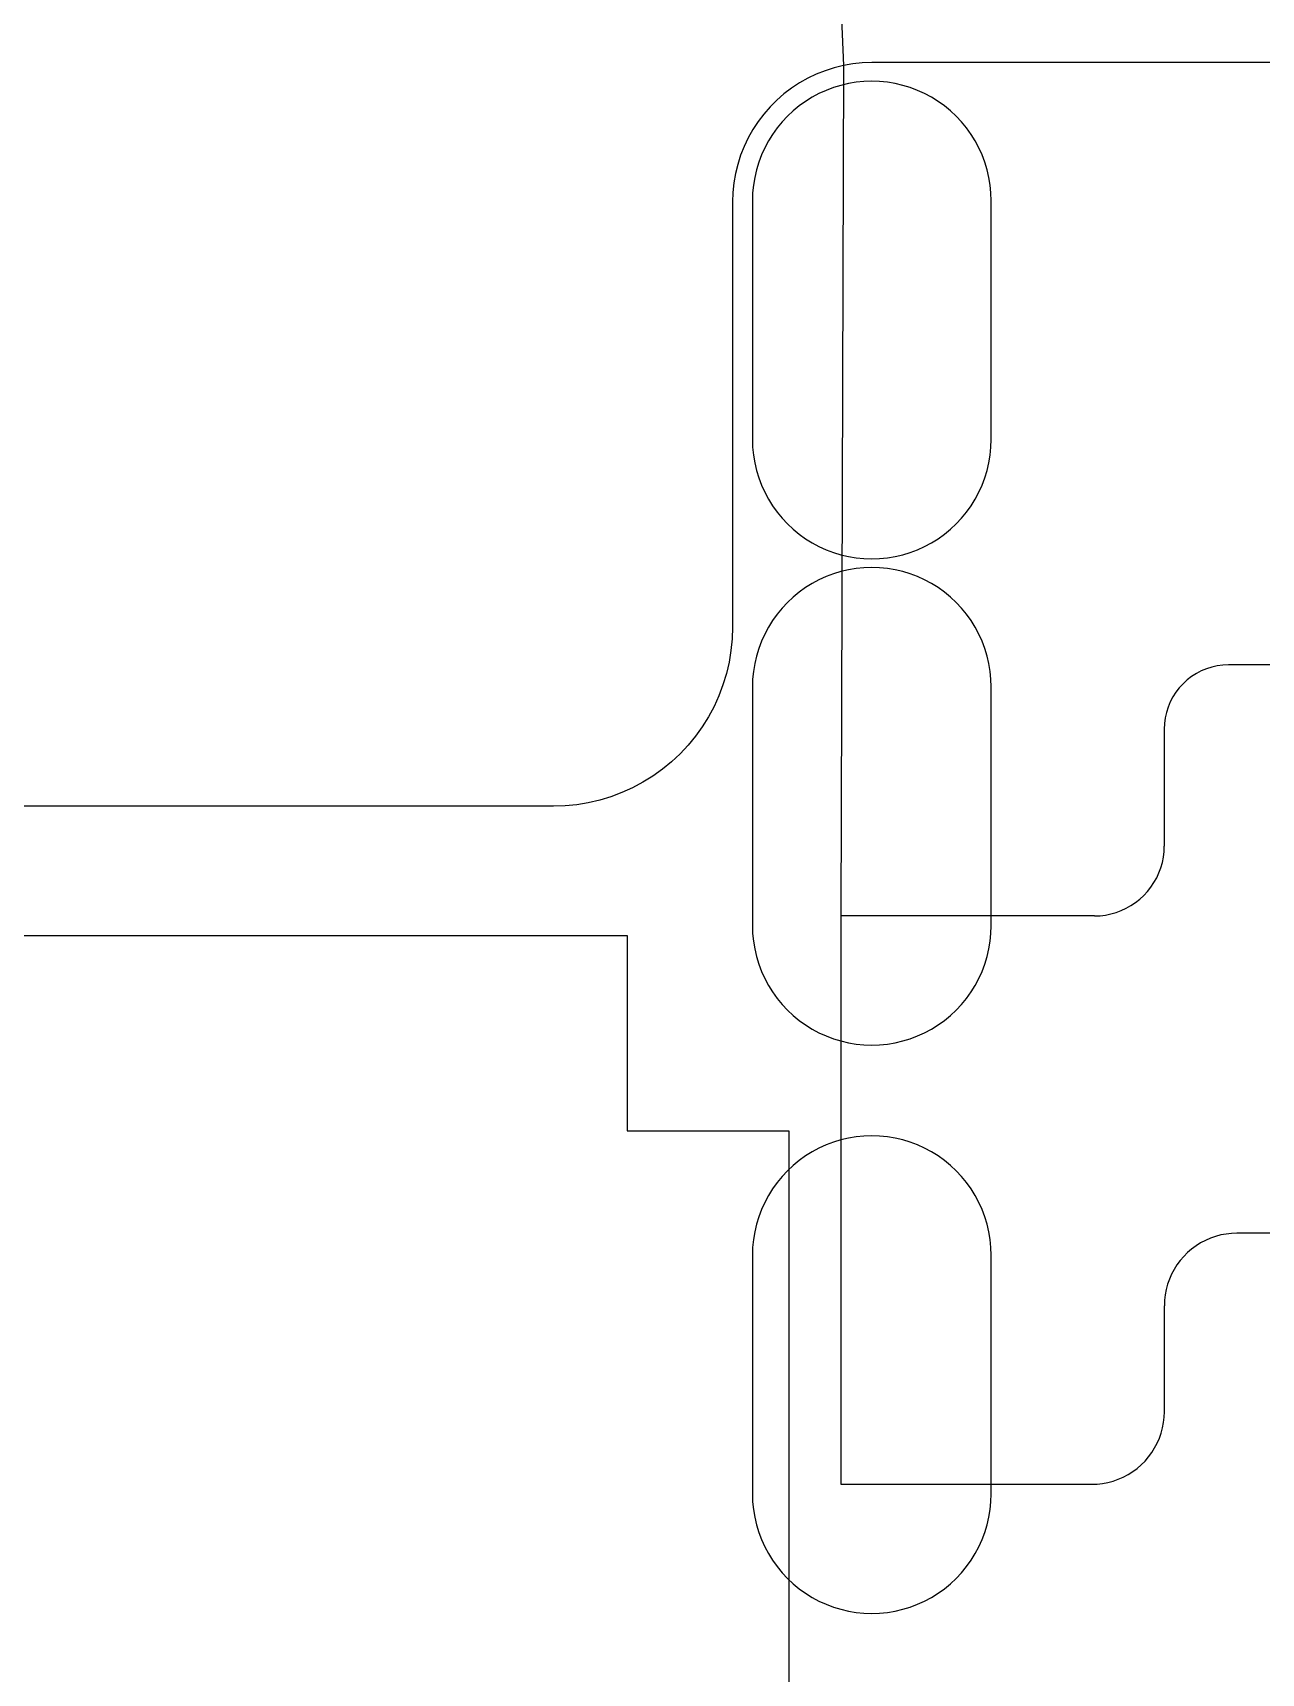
# Model space of a CAD drawing. Extents: x -174 to 183, y -92 to 46.
# Drawn here: x 110.73 to 116.9, y 28.57 to 36.82 of the extents above; entities that cross this region are included whole.
import ezdxf

# ---------------------------------------------------------------- set-up
doc = ezdxf.new("R2010")
doc.units = 0
doc.layers.get('0').update_dxf_attribs({"linetype": 'CONTINUOUS'})

msp = doc.modelspace()

# ---------------------------------------------------------------- linework, layer by layer
for p, q in [((114.7869, 36.9686), (114.8007, 36.654)), ((114.6643, 36.6107), (114.6211, 36.5901)), ((114.7087, 36.6282), (114.6643, 36.6107)), ((114.7543, 36.6427), (114.7087, 36.6282)), ((114.8007, 36.654), (114.7543, 36.6427)), ((114.8007, 36.654), (114.7868, 32.3801)), ((114.8478, 36.6621), (114.8007, 36.654)), ((114.8954, 36.667), (114.8478, 36.6621)), ((114.9432, 36.6686), (114.8954, 36.667)), ((122.2432, 36.6686), (114.9432, 36.6686)), ((114.5395, 36.5405), (114.5014, 36.5116)), ((114.5795, 36.5667), (114.5395, 36.5405)), ((114.6211, 36.5901), (114.5795, 36.5667)), ((114.7136, 36.5292), (114.6778, 36.513)), ((114.7136, 36.5292), (114.6778, 36.513)), ((114.7503, 36.5431), (114.7136, 36.5292)), ((114.7503, 36.5431), (114.7136, 36.5292)), ((114.7879, 36.5545), (114.7503, 36.5431)), ((114.7879, 36.5545), (114.7503, 36.5431)), ((114.8261, 36.5634), (114.7879, 36.5545)), ((114.8261, 36.5634), (114.7879, 36.5545)), ((114.8648, 36.5698), (114.8261, 36.5634)), ((114.8648, 36.5698), (114.8261, 36.5634)), ((114.9039, 36.5736), (114.8648, 36.5698)), ((114.9039, 36.5736), (114.8648, 36.5698)), ((114.9432, 36.5749), (114.9039, 36.5736)), ((114.9432, 36.5749), (114.9039, 36.5736)), ((114.9824, 36.5736), (114.9432, 36.5749)), ((114.9824, 36.5736), (114.9432, 36.5749)), ((115.0215, 36.5698), (114.9824, 36.5736)), ((115.0215, 36.5698), (114.9824, 36.5736)), ((115.0602, 36.5634), (115.0215, 36.5698)), ((115.0602, 36.5634), (115.0215, 36.5698)), ((115.0985, 36.5545), (115.0602, 36.5634)), ((115.0985, 36.5545), (115.0602, 36.5634)), ((115.136, 36.5431), (115.0985, 36.5545)), ((115.136, 36.5431), (115.0985, 36.5545)), ((115.1728, 36.5292), (115.136, 36.5431)), ((115.1728, 36.5292), (115.136, 36.5431)), ((115.2085, 36.513), (115.1728, 36.5292)), ((115.2085, 36.513), (115.1728, 36.5292)), ((114.4316, 36.4464), (114.4002, 36.4104)), ((114.4654, 36.4802), (114.4316, 36.4464)), ((114.5014, 36.5116), (114.4654, 36.4802)), ((114.5779, 36.4509), (114.5476, 36.426)), ((114.5779, 36.4509), (114.5476, 36.426)), ((114.6098, 36.4738), (114.5779, 36.4509)), ((114.6098, 36.4738), (114.5779, 36.4509)), ((114.6432, 36.4945), (114.6098, 36.4738)), ((114.6432, 36.4945), (114.6098, 36.4738)), ((114.6778, 36.513), (114.6432, 36.4945)), ((114.6778, 36.513), (114.6432, 36.4945)), ((115.2432, 36.4945), (115.2085, 36.513)), ((115.2432, 36.4945), (115.2085, 36.513)), ((115.2765, 36.4738), (115.2432, 36.4945)), ((115.2765, 36.4738), (115.2432, 36.4945)), ((115.3084, 36.4509), (115.2765, 36.4738)), ((115.3084, 36.4509), (115.2765, 36.4738)), ((115.3388, 36.426), (115.3084, 36.4509)), ((115.3388, 36.426), (115.3084, 36.4509)), ((114.3713, 36.3723), (114.3451, 36.3323)), ((114.4002, 36.4104), (114.3713, 36.3723)), ((114.4921, 36.3705), (114.4672, 36.3402)), ((114.4921, 36.3705), (114.4672, 36.3402)), ((114.5189, 36.3992), (114.4921, 36.3705)), ((114.5189, 36.3992), (114.4921, 36.3705)), ((114.5476, 36.426), (114.5189, 36.3992)), ((114.5476, 36.426), (114.5189, 36.3992)), ((115.3674, 36.3992), (115.3388, 36.426)), ((115.3674, 36.3992), (115.3388, 36.426)), ((115.3943, 36.3705), (115.3674, 36.3992)), ((115.3943, 36.3705), (115.3674, 36.3992)), ((115.4192, 36.3402), (115.3943, 36.3705)), ((115.4192, 36.3402), (115.3943, 36.3705)), ((114.3216, 36.2907), (114.3011, 36.2475)), ((114.3451, 36.3323), (114.3216, 36.2907)), ((114.4443, 36.3083), (114.4235, 36.2749)), ((114.4443, 36.3083), (114.4235, 36.2749)), ((114.4672, 36.3402), (114.4443, 36.3083)), ((114.4672, 36.3402), (114.4443, 36.3083)), ((115.442, 36.3083), (115.4192, 36.3402)), ((115.442, 36.3083), (115.4192, 36.3402)), ((115.4628, 36.2749), (115.442, 36.3083)), ((115.4628, 36.2749), (115.442, 36.3083)), ((114.2836, 36.203), (114.2691, 36.1575)), ((114.3011, 36.2475), (114.2836, 36.203)), ((114.3888, 36.2045), (114.375, 36.1678)), ((114.3888, 36.2045), (114.375, 36.1678)), ((114.405, 36.2403), (114.3888, 36.2045)), ((114.405, 36.2403), (114.3888, 36.2045)), ((114.4235, 36.2749), (114.405, 36.2403)), ((114.4235, 36.2749), (114.405, 36.2403)), ((115.4813, 36.2403), (115.4628, 36.2749)), ((115.4813, 36.2403), (115.4628, 36.2749)), ((115.4975, 36.2045), (115.4813, 36.2403)), ((115.4975, 36.2045), (115.4813, 36.2403)), ((115.5113, 36.1678), (115.4975, 36.2045)), ((115.5113, 36.1678), (115.4975, 36.2045)), ((114.2578, 36.111), (114.2497, 36.0639)), ((114.2691, 36.1575), (114.2578, 36.111)), ((114.3636, 36.1302), (114.3547, 36.092)), ((114.3636, 36.1302), (114.3547, 36.092)), ((114.375, 36.1678), (114.3636, 36.1302)), ((114.375, 36.1678), (114.3636, 36.1302)), ((115.5227, 36.1302), (115.5113, 36.1678)), ((115.5227, 36.1302), (115.5113, 36.1678)), ((115.5316, 36.092), (115.5227, 36.1302)), ((115.5316, 36.092), (115.5227, 36.1302)), ((114.2497, 36.0639), (114.2448, 36.0164)), ((114.3483, 36.0532), (114.3444, 36.0142)), ((114.3483, 36.0532), (114.3444, 36.0142)), ((114.3547, 36.092), (114.3483, 36.0532)), ((114.3547, 36.092), (114.3483, 36.0532)), ((115.538, 36.0532), (115.5316, 36.092)), ((115.538, 36.0532), (115.5316, 36.092)), ((115.5419, 36.0142), (115.538, 36.0532)), ((115.5419, 36.0142), (115.538, 36.0532)), ((114.2432, 35.9686), (114.2431, 33.8311)), ((114.2448, 36.0164), (114.2432, 35.9686)), ((114.3444, 36.0142), (114.3432, 35.9749)), ((114.3444, 36.0142), (114.3432, 35.9749)), ((114.3432, 35.9749), (114.3432, 34.7749)), ((114.3432, 35.9749), (114.3432, 34.7749)), ((115.5432, 35.9749), (115.5419, 36.0142)), ((115.5432, 35.9749), (115.5419, 36.0142)), ((115.5432, 34.7749), (115.5432, 35.9749)), ((115.5432, 34.7749), (115.5432, 35.9749)), ((114.3432, 34.7749), (114.3444, 34.7357)), ((114.3432, 34.7749), (114.3444, 34.7357)), ((114.3444, 34.7357), (114.3483, 34.6966)), ((114.3444, 34.7357), (114.3483, 34.6966)), ((115.538, 34.6966), (115.5419, 34.7357)), ((115.538, 34.6966), (115.5419, 34.7357)), ((115.5419, 34.7357), (115.5432, 34.7749)), ((115.5419, 34.7357), (115.5432, 34.7749)), ((114.3483, 34.6966), (114.3547, 34.6579)), ((114.3483, 34.6966), (114.3547, 34.6579)), ((114.3547, 34.6579), (114.3636, 34.6196)), ((114.3547, 34.6579), (114.3636, 34.6196)), ((115.5227, 34.6196), (115.5316, 34.6579)), ((115.5227, 34.6196), (115.5316, 34.6579)), ((115.5316, 34.6579), (115.538, 34.6966)), ((115.5316, 34.6579), (115.538, 34.6966)), ((114.3636, 34.6196), (114.375, 34.582)), ((114.3636, 34.6196), (114.375, 34.582)), ((114.375, 34.582), (114.3888, 34.5453)), ((114.375, 34.582), (114.3888, 34.5453)), ((114.3888, 34.5453), (114.405, 34.5095)), ((114.3888, 34.5453), (114.405, 34.5095)), ((115.4813, 34.5095), (115.4975, 34.5453)), ((115.4813, 34.5095), (115.4975, 34.5453)), ((115.4975, 34.5453), (115.5113, 34.582)), ((115.4975, 34.5453), (115.5113, 34.582)), ((115.5113, 34.582), (115.5227, 34.6196)), ((115.5113, 34.582), (115.5227, 34.6196)), ((114.405, 34.5095), (114.4235, 34.4749)), ((114.405, 34.5095), (114.4235, 34.4749)), ((114.4235, 34.4749), (114.4443, 34.4416)), ((114.4235, 34.4749), (114.4443, 34.4416)), ((115.442, 34.4416), (115.4628, 34.4749)), ((115.442, 34.4416), (115.4628, 34.4749)), ((115.4628, 34.4749), (115.4813, 34.5095)), ((115.4628, 34.4749), (115.4813, 34.5095)), ((114.4443, 34.4416), (114.4672, 34.4097)), ((114.4443, 34.4416), (114.4672, 34.4097)), ((114.4672, 34.4097), (114.4921, 34.3793)), ((114.4672, 34.4097), (114.4921, 34.3793)), ((114.4921, 34.3793), (114.5189, 34.3506)), ((114.4921, 34.3793), (114.5189, 34.3506)), ((115.3674, 34.3506), (115.3943, 34.3793)), ((115.3674, 34.3506), (115.3943, 34.3793)), ((115.3943, 34.3793), (115.4192, 34.4097)), ((115.3943, 34.3793), (115.4192, 34.4097)), ((115.4192, 34.4097), (115.442, 34.4416)), ((115.4192, 34.4097), (115.442, 34.4416)), ((114.5189, 34.3506), (114.5476, 34.3238)), ((114.5189, 34.3506), (114.5476, 34.3238)), ((114.5476, 34.3238), (114.5779, 34.2989)), ((114.5476, 34.3238), (114.5779, 34.2989)), ((114.5779, 34.2989), (114.6098, 34.276)), ((114.5779, 34.2989), (114.6098, 34.276)), ((115.2765, 34.276), (115.3084, 34.2989)), ((115.2765, 34.276), (115.3084, 34.2989)), ((115.3084, 34.2989), (115.3388, 34.3238)), ((115.3084, 34.2989), (115.3388, 34.3238)), ((115.3388, 34.3238), (115.3674, 34.3506)), ((115.3388, 34.3238), (115.3674, 34.3506)), ((114.6098, 34.276), (114.6432, 34.2553)), ((114.6098, 34.276), (114.6432, 34.2553)), ((114.6432, 34.2553), (114.6778, 34.2368)), ((114.6432, 34.2553), (114.6778, 34.2368)), ((114.6778, 34.2368), (114.7136, 34.2206)), ((114.6778, 34.2368), (114.7136, 34.2206)), ((114.7136, 34.2206), (114.7503, 34.2068)), ((114.7136, 34.2206), (114.7503, 34.2068)), ((115.136, 34.2068), (115.1728, 34.2206)), ((115.136, 34.2068), (115.1728, 34.2206)), ((115.1728, 34.2206), (115.2085, 34.2368)), ((115.1728, 34.2206), (115.2085, 34.2368)), ((115.2085, 34.2368), (115.2432, 34.2553)), ((115.2085, 34.2368), (115.2432, 34.2553)), ((115.2432, 34.2553), (115.2765, 34.276)), ((115.2432, 34.2553), (115.2765, 34.276)), ((114.7503, 34.2068), (114.7879, 34.1954)), ((114.7503, 34.2068), (114.7879, 34.1954)), ((114.7879, 34.1954), (114.8261, 34.1864)), ((114.7879, 34.1954), (114.8261, 34.1864)), ((114.8261, 34.1864), (114.8648, 34.18)), ((114.8261, 34.1864), (114.8648, 34.18)), ((114.8648, 34.18), (114.9039, 34.1762)), ((114.8648, 34.18), (114.9039, 34.1762)), ((114.9039, 34.1762), (114.9432, 34.1749)), ((114.9039, 34.1762), (114.9432, 34.1749)), ((114.9432, 34.1749), (114.9824, 34.1762)), ((114.9432, 34.1749), (114.9824, 34.1762)), ((114.9824, 34.1762), (115.0215, 34.18)), ((114.9824, 34.1762), (115.0215, 34.18)), ((115.0215, 34.18), (115.0602, 34.1864)), ((115.0215, 34.18), (115.0602, 34.1864)), ((115.0602, 34.1864), (115.0985, 34.1954)), ((115.0602, 34.1864), (115.0985, 34.1954)), ((115.0985, 34.1954), (115.136, 34.2068)), ((115.0985, 34.1954), (115.136, 34.2068)), ((114.6432, 34.0507), (114.6098, 34.03)), ((114.6432, 34.0507), (114.6098, 34.03)), ((114.6778, 34.0692), (114.6432, 34.0507)), ((114.6778, 34.0692), (114.6432, 34.0507)), ((114.7136, 34.0854), (114.6778, 34.0692)), ((114.7136, 34.0854), (114.6778, 34.0692)), ((114.7503, 34.0993), (114.7136, 34.0854)), ((114.7503, 34.0993), (114.7136, 34.0854)), ((114.7879, 34.1107), (114.7503, 34.0993)), ((114.7879, 34.1107), (114.7503, 34.0993)), ((114.8261, 34.1196), (114.7879, 34.1107)), ((114.8261, 34.1196), (114.7879, 34.1107)), ((114.8648, 34.126), (114.8261, 34.1196)), ((114.8648, 34.126), (114.8261, 34.1196)), ((114.9039, 34.1298), (114.8648, 34.126)), ((114.9039, 34.1298), (114.8648, 34.126)), ((114.9432, 34.1311), (114.9039, 34.1298)), ((114.9432, 34.1311), (114.9039, 34.1298)), ((114.9824, 34.1298), (114.9432, 34.1311)), ((114.9824, 34.1298), (114.9432, 34.1311)), ((115.0215, 34.126), (114.9824, 34.1298)), ((115.0215, 34.126), (114.9824, 34.1298)), ((115.0602, 34.1196), (115.0215, 34.126)), ((115.0602, 34.1196), (115.0215, 34.126)), ((115.0985, 34.1107), (115.0602, 34.1196)), ((115.0985, 34.1107), (115.0602, 34.1196)), ((115.136, 34.0993), (115.0985, 34.1107)), ((115.136, 34.0993), (115.0985, 34.1107)), ((115.1728, 34.0854), (115.136, 34.0993)), ((115.1728, 34.0854), (115.136, 34.0993)), ((115.2085, 34.0692), (115.1728, 34.0854)), ((115.2085, 34.0692), (115.1728, 34.0854)), ((115.2432, 34.0507), (115.2085, 34.0692)), ((115.2432, 34.0507), (115.2085, 34.0692)), ((115.2765, 34.03), (115.2432, 34.0507)), ((115.2765, 34.03), (115.2432, 34.0507)), ((114.5476, 33.9822), (114.5189, 33.9554)), ((114.5476, 33.9822), (114.5189, 33.9554)), ((114.5779, 34.0071), (114.5476, 33.9822)), ((114.5779, 34.0071), (114.5476, 33.9822)), ((114.6098, 34.03), (114.5779, 34.0071)), ((114.6098, 34.03), (114.5779, 34.0071)), ((115.3084, 34.0071), (115.2765, 34.03)), ((115.3084, 34.0071), (115.2765, 34.03)), ((115.3388, 33.9822), (115.3084, 34.0071)), ((115.3388, 33.9822), (115.3084, 34.0071)), ((115.3674, 33.9554), (115.3388, 33.9822)), ((115.3674, 33.9554), (115.3388, 33.9822)), ((114.4672, 33.8964), (114.4443, 33.8645)), ((114.4672, 33.8964), (114.4443, 33.8645)), ((114.4921, 33.9267), (114.4672, 33.8964)), ((114.4921, 33.9267), (114.4672, 33.8964)), ((114.5189, 33.9554), (114.4921, 33.9267)), ((114.5189, 33.9554), (114.4921, 33.9267)), ((115.3943, 33.9267), (115.3674, 33.9554)), ((115.3943, 33.9267), (115.3674, 33.9554)), ((115.4192, 33.8964), (115.3943, 33.9267)), ((115.4192, 33.8964), (115.3943, 33.9267)), ((115.442, 33.8645), (115.4192, 33.8964)), ((115.442, 33.8645), (115.4192, 33.8964)), ((114.2431, 33.8311), (114.2411, 33.7723)), ((114.4235, 33.8311), (114.405, 33.7965)), ((114.4235, 33.8311), (114.405, 33.7965)), ((114.4443, 33.8645), (114.4235, 33.8311)), ((114.4443, 33.8645), (114.4235, 33.8311)), ((115.4628, 33.8311), (115.442, 33.8645)), ((115.4628, 33.8311), (115.442, 33.8645)), ((115.4813, 33.7965), (115.4628, 33.8311)), ((115.4813, 33.7965), (115.4628, 33.8311)), ((114.2411, 33.7723), (114.2354, 33.7136)), ((114.375, 33.724), (114.3636, 33.6864)), ((114.375, 33.724), (114.3636, 33.6864)), ((114.3888, 33.7607), (114.375, 33.724)), ((114.3888, 33.7607), (114.375, 33.724)), ((114.405, 33.7965), (114.3888, 33.7607)), ((114.405, 33.7965), (114.3888, 33.7607)), ((115.4975, 33.7607), (115.4813, 33.7965)), ((115.4975, 33.7607), (115.4813, 33.7965)), ((115.5113, 33.724), (115.4975, 33.7607)), ((115.5113, 33.724), (115.4975, 33.7607)), ((115.5227, 33.6864), (115.5113, 33.724)), ((115.5227, 33.6864), (115.5113, 33.724)), ((114.2258, 33.6555), (114.2124, 33.5982)), ((114.2354, 33.7136), (114.2258, 33.6555)), ((114.3547, 33.6482), (114.3483, 33.6094)), ((114.3547, 33.6482), (114.3483, 33.6094)), ((114.3636, 33.6864), (114.3547, 33.6482)), ((114.3636, 33.6864), (114.3547, 33.6482)), ((115.5316, 33.6482), (115.5227, 33.6864)), ((115.5316, 33.6482), (115.5227, 33.6864)), ((115.538, 33.6094), (115.5316, 33.6482)), ((115.538, 33.6094), (115.5316, 33.6482)), ((116.7073, 33.6406), (116.6794, 33.6369)), ((116.7354, 33.6418), (116.7073, 33.6406)), ((120.4084, 33.6418), (116.7354, 33.6418)), ((114.2124, 33.5982), (114.1953, 33.5418)), ((114.3444, 33.5704), (114.3432, 33.5311)), ((114.3444, 33.5704), (114.3432, 33.5311)), ((114.3483, 33.6094), (114.3444, 33.5704)), ((114.3483, 33.6094), (114.3444, 33.5704)), ((115.5419, 33.5704), (115.538, 33.6094)), ((115.5419, 33.5704), (115.538, 33.6094)), ((115.5432, 33.5311), (115.5419, 33.5704)), ((115.5432, 33.5311), (115.5419, 33.5704)), ((116.5281, 33.5664), (116.5074, 33.5474)), ((116.5504, 33.5835), (116.5281, 33.5664)), ((116.5742, 33.5986), (116.5504, 33.5835)), ((116.5991, 33.6116), (116.5742, 33.5986)), ((116.6251, 33.6224), (116.5991, 33.6116)), ((116.6519, 33.6308), (116.6251, 33.6224)), ((116.6794, 33.6369), (116.6519, 33.6308)), ((114.1746, 33.4867), (114.1502, 33.4331)), ((114.1953, 33.5418), (114.1746, 33.4867)), ((114.3432, 33.5311), (114.3432, 32.3311)), ((114.3432, 33.5311), (114.3432, 32.3311)), ((115.5432, 32.3311), (115.5432, 33.5311)), ((115.5432, 32.3311), (115.5432, 33.5311)), ((116.4562, 33.4806), (116.4432, 33.4557)), ((116.4713, 33.5043), (116.4562, 33.4806)), ((116.4884, 33.5266), (116.4713, 33.5043)), ((116.5074, 33.5474), (116.4884, 33.5266)), ((114.1502, 33.4331), (114.1225, 33.3811)), ((116.4239, 33.4029), (116.4179, 33.3754)), ((116.4324, 33.4297), (116.4239, 33.4029)), ((116.4432, 33.4557), (116.4324, 33.4297)), ((114.0914, 33.3311), (114.0571, 33.2832)), ((114.1225, 33.3811), (114.0914, 33.3311)), ((116.4142, 33.3475), (116.413, 33.3194)), ((116.413, 33.3194), (116.413, 32.7306)), ((116.4179, 33.3754), (116.4142, 33.3475)), ((114.0197, 33.2377), (113.9795, 33.1947)), ((114.0571, 33.2832), (114.0197, 33.2377)), ((113.9365, 33.1545), (113.8909, 33.1171)), ((113.9795, 33.1947), (113.9365, 33.1545)), ((113.8431, 33.0828), (113.7931, 33.0517)), ((113.8909, 33.1171), (113.8431, 33.0828)), ((113.6324, 32.9789), (113.576, 32.9618)), ((113.6875, 32.9996), (113.6324, 32.9789)), ((113.7411, 33.0239), (113.6875, 32.9996)), ((113.7931, 33.0517), (113.7411, 33.0239)), ((113.3431, 32.9311), (-166.0131, 32.9311)), ((113.4019, 32.933), (113.3431, 32.9311)), ((113.4605, 32.9388), (113.4019, 32.933)), ((113.5186, 32.9484), (113.4605, 32.9388)), ((113.576, 32.9618), (113.5186, 32.9484)), ((116.4119, 32.7031), (116.413, 32.7306)), ((116.3958, 32.6223), (116.4033, 32.6488)), ((116.4033, 32.6488), (116.4087, 32.6758)), ((116.4087, 32.6758), (116.4119, 32.7031)), ((116.3613, 32.5475), (116.3748, 32.5715)), ((116.3748, 32.5715), (116.3863, 32.5965)), ((116.3863, 32.5965), (116.3958, 32.6223)), ((116.3103, 32.4827), (116.329, 32.503)), ((116.329, 32.503), (116.3461, 32.5246)), ((116.3461, 32.5246), (116.3613, 32.5475)), ((116.1708, 32.3972), (116.1966, 32.4068)), ((116.1966, 32.4068), (116.2216, 32.4183)), ((116.2216, 32.4183), (116.2456, 32.4317)), ((116.2456, 32.4317), (116.2685, 32.447)), ((116.2685, 32.447), (116.2901, 32.4641)), ((116.2901, 32.4641), (116.3103, 32.4827)), ((114.3432, 32.3311), (114.3444, 32.2919)), ((114.3432, 32.3311), (114.3444, 32.2919)), ((116.0625, 32.3801), (114.7868, 32.3801)), ((114.7868, 32.3801), (114.7873, 29.5238)), ((115.5419, 32.2919), (115.5432, 32.3311)), ((115.5419, 32.2919), (115.5432, 32.3311)), ((116.0625, 32.3801), (116.09, 32.3812)), ((116.09, 32.3812), (116.1173, 32.3844)), ((116.1173, 32.3844), (116.1443, 32.3898)), ((116.1443, 32.3898), (116.1708, 32.3972)), ((99.7432, 32.2809), (113.7132, 32.2809)), ((113.7132, 32.2809), (113.7132, 31.3005)), ((114.3444, 32.2919), (114.3483, 32.2528)), ((114.3444, 32.2919), (114.3483, 32.2528)), ((114.3483, 32.2528), (114.3547, 32.2141)), ((114.3483, 32.2528), (114.3547, 32.2141)), ((115.5316, 32.2141), (115.538, 32.2528)), ((115.5316, 32.2141), (115.538, 32.2528)), ((115.538, 32.2528), (115.5419, 32.2919)), ((115.538, 32.2528), (115.5419, 32.2919)), ((114.3547, 32.2141), (114.3636, 32.1758)), ((114.3547, 32.2141), (114.3636, 32.1758)), ((114.3636, 32.1758), (114.375, 32.1382)), ((114.3636, 32.1758), (114.375, 32.1382)), ((115.5113, 32.1382), (115.5227, 32.1758)), ((115.5113, 32.1382), (115.5227, 32.1758)), ((115.5227, 32.1758), (115.5316, 32.2141)), ((115.5227, 32.1758), (115.5316, 32.2141)), ((114.375, 32.1382), (114.3888, 32.1015)), ((114.375, 32.1382), (114.3888, 32.1015)), ((114.3888, 32.1015), (114.405, 32.0657)), ((114.3888, 32.1015), (114.405, 32.0657)), ((115.4813, 32.0657), (115.4975, 32.1015)), ((115.4813, 32.0657), (115.4975, 32.1015)), ((115.4975, 32.1015), (115.5113, 32.1382)), ((115.4975, 32.1015), (115.5113, 32.1382)), ((114.405, 32.0657), (114.4235, 32.0311)), ((114.405, 32.0657), (114.4235, 32.0311)), ((114.4235, 32.0311), (114.4443, 31.9978)), ((114.4235, 32.0311), (114.4443, 31.9978)), ((114.4443, 31.9978), (114.4672, 31.9659)), ((114.4443, 31.9978), (114.4672, 31.9659)), ((115.4192, 31.9659), (115.442, 31.9978)), ((115.4192, 31.9659), (115.442, 31.9978)), ((115.442, 31.9978), (115.4628, 32.0311)), ((115.442, 31.9978), (115.4628, 32.0311)), ((115.4628, 32.0311), (115.4813, 32.0657)), ((115.4628, 32.0311), (115.4813, 32.0657)), ((114.4672, 31.9659), (114.4921, 31.9355)), ((114.4672, 31.9659), (114.4921, 31.9355)), ((114.4921, 31.9355), (114.5189, 31.9068)), ((114.4921, 31.9355), (114.5189, 31.9068)), ((114.5189, 31.9068), (114.5476, 31.88)), ((114.5189, 31.9068), (114.5476, 31.88)), ((115.3388, 31.88), (115.3674, 31.9068)), ((115.3388, 31.88), (115.3674, 31.9068)), ((115.3674, 31.9068), (115.3943, 31.9355)), ((115.3674, 31.9068), (115.3943, 31.9355)), ((115.3943, 31.9355), (115.4192, 31.9659)), ((115.3943, 31.9355), (115.4192, 31.9659)), ((114.5476, 31.88), (114.5779, 31.8551)), ((114.5476, 31.88), (114.5779, 31.8551)), ((114.5779, 31.8551), (114.6098, 31.8322)), ((114.5779, 31.8551), (114.6098, 31.8322)), ((114.6098, 31.8322), (114.6432, 31.8115)), ((114.6098, 31.8322), (114.6432, 31.8115)), ((115.2432, 31.8115), (115.2765, 31.8322)), ((115.2432, 31.8115), (115.2765, 31.8322)), ((115.2765, 31.8322), (115.3084, 31.8551)), ((115.2765, 31.8322), (115.3084, 31.8551)), ((115.3084, 31.8551), (115.3388, 31.88)), ((115.3084, 31.8551), (115.3388, 31.88)), ((114.6432, 31.8115), (114.6778, 31.793)), ((114.6432, 31.8115), (114.6778, 31.793)), ((114.6778, 31.793), (114.7136, 31.7768)), ((114.6778, 31.793), (114.7136, 31.7768)), ((114.7136, 31.7768), (114.7503, 31.763)), ((114.7136, 31.7768), (114.7503, 31.763)), ((114.7503, 31.763), (114.7879, 31.7516)), ((114.7503, 31.763), (114.7879, 31.7516)), ((114.7879, 31.7516), (114.8261, 31.7426)), ((114.7879, 31.7516), (114.8261, 31.7426)), ((114.8261, 31.7426), (114.8648, 31.7362)), ((114.8261, 31.7426), (114.8648, 31.7362)), ((115.0215, 31.7362), (115.0602, 31.7426)), ((115.0215, 31.7362), (115.0602, 31.7426)), ((115.0602, 31.7426), (115.0985, 31.7516)), ((115.0602, 31.7426), (115.0985, 31.7516)), ((115.0985, 31.7516), (115.136, 31.763)), ((115.0985, 31.7516), (115.136, 31.763)), ((115.136, 31.763), (115.1728, 31.7768)), ((115.136, 31.763), (115.1728, 31.7768)), ((115.1728, 31.7768), (115.2085, 31.793)), ((115.1728, 31.7768), (115.2085, 31.793)), ((115.2085, 31.793), (115.2432, 31.8115)), ((115.2085, 31.793), (115.2432, 31.8115)), ((114.8648, 31.7362), (114.9039, 31.7324)), ((114.8648, 31.7362), (114.9039, 31.7324)), ((114.9039, 31.7324), (114.9432, 31.7311)), ((114.9039, 31.7324), (114.9432, 31.7311)), ((114.9432, 31.7311), (114.9824, 31.7324)), ((114.9432, 31.7311), (114.9824, 31.7324)), ((114.9824, 31.7324), (115.0215, 31.7362)), ((114.9824, 31.7324), (115.0215, 31.7362)), ((113.7132, 31.3005), (114.526, 31.3005)), ((114.526, 31.3005), (114.526, 27.8003)), ((114.7879, 31.2545), (114.7503, 31.2431)), ((114.7879, 31.2545), (114.7503, 31.2431)), ((114.8261, 31.2634), (114.7879, 31.2545)), ((114.8261, 31.2634), (114.7879, 31.2545)), ((114.8648, 31.2698), (114.8261, 31.2634)), ((114.8648, 31.2698), (114.8261, 31.2634)), ((114.9039, 31.2736), (114.8648, 31.2698)), ((114.9039, 31.2736), (114.8648, 31.2698)), ((114.9432, 31.2749), (114.9039, 31.2736)), ((114.9432, 31.2749), (114.9039, 31.2736)), ((114.9824, 31.2736), (114.9432, 31.2749)), ((114.9824, 31.2736), (114.9432, 31.2749)), ((115.0215, 31.2698), (114.9824, 31.2736)), ((115.0215, 31.2698), (114.9824, 31.2736)), ((115.0602, 31.2634), (115.0215, 31.2698)), ((115.0602, 31.2634), (115.0215, 31.2698)), ((115.0985, 31.2545), (115.0602, 31.2634)), ((115.0985, 31.2545), (115.0602, 31.2634)), ((115.136, 31.2431), (115.0985, 31.2545)), ((115.136, 31.2431), (115.0985, 31.2545)), ((114.6098, 31.1738), (114.5779, 31.1509)), ((114.6098, 31.1738), (114.5779, 31.1509)), ((114.6432, 31.1945), (114.6098, 31.1738)), ((114.6432, 31.1945), (114.6098, 31.1738)), ((114.6778, 31.213), (114.6432, 31.1945)), ((114.6778, 31.213), (114.6432, 31.1945)), ((114.7136, 31.2292), (114.6778, 31.213)), ((114.7136, 31.2292), (114.6778, 31.213)), ((114.7503, 31.2431), (114.7136, 31.2292)), ((114.7503, 31.2431), (114.7136, 31.2292)), ((115.1728, 31.2292), (115.136, 31.2431)), ((115.1728, 31.2292), (115.136, 31.2431)), ((115.2085, 31.213), (115.1728, 31.2292)), ((115.2085, 31.213), (115.1728, 31.2292)), ((115.2432, 31.1945), (115.2085, 31.213)), ((115.2432, 31.1945), (115.2085, 31.213)), ((115.2765, 31.1738), (115.2432, 31.1945)), ((115.2765, 31.1738), (115.2432, 31.1945)), ((115.3084, 31.1509), (115.2765, 31.1738)), ((115.3084, 31.1509), (115.2765, 31.1738)), ((114.5189, 31.0992), (114.4921, 31.0705)), ((114.5189, 31.0992), (114.4921, 31.0705)), ((114.5476, 31.126), (114.5189, 31.0992)), ((114.5476, 31.126), (114.5189, 31.0992)), ((114.5779, 31.1509), (114.5476, 31.126)), ((114.5779, 31.1509), (114.5476, 31.126)), ((115.3388, 31.126), (115.3084, 31.1509)), ((115.3388, 31.126), (115.3084, 31.1509)), ((115.3674, 31.0992), (115.3388, 31.126)), ((115.3674, 31.0992), (115.3388, 31.126)), ((115.3943, 31.0705), (115.3674, 31.0992)), ((115.3943, 31.0705), (115.3674, 31.0992)), ((114.4443, 31.0083), (114.4235, 30.9749)), ((114.4443, 31.0083), (114.4235, 30.9749)), ((114.4672, 31.0402), (114.4443, 31.0083)), ((114.4672, 31.0402), (114.4443, 31.0083)), ((114.4921, 31.0705), (114.4672, 31.0402)), ((114.4921, 31.0705), (114.4672, 31.0402)), ((115.4192, 31.0402), (115.3943, 31.0705)), ((115.4192, 31.0402), (115.3943, 31.0705)), ((115.442, 31.0083), (115.4192, 31.0402)), ((115.442, 31.0083), (115.4192, 31.0402)), ((115.4628, 30.9749), (115.442, 31.0083)), ((115.4628, 30.9749), (115.442, 31.0083)), ((114.405, 30.9403), (114.3888, 30.9045)), ((114.405, 30.9403), (114.3888, 30.9045)), ((114.4235, 30.9749), (114.405, 30.9403)), ((114.4235, 30.9749), (114.405, 30.9403)), ((115.4813, 30.9403), (115.4628, 30.9749)), ((115.4813, 30.9403), (115.4628, 30.9749)), ((115.4975, 30.9045), (115.4813, 30.9403)), ((115.4975, 30.9045), (115.4813, 30.9403)), ((114.375, 30.8678), (114.3636, 30.8302)), ((114.375, 30.8678), (114.3636, 30.8302)), ((114.3888, 30.9045), (114.375, 30.8678)), ((114.3888, 30.9045), (114.375, 30.8678)), ((115.5113, 30.8678), (115.4975, 30.9045)), ((115.5113, 30.8678), (115.4975, 30.9045)), ((115.5227, 30.8302), (115.5113, 30.8678)), ((115.5227, 30.8302), (115.5113, 30.8678)), ((114.3483, 30.7532), (114.3444, 30.7142)), ((114.3483, 30.7532), (114.3444, 30.7142)), ((114.3547, 30.792), (114.3483, 30.7532)), ((114.3547, 30.792), (114.3483, 30.7532)), ((114.3636, 30.8302), (114.3547, 30.792)), ((114.3636, 30.8302), (114.3547, 30.792)), ((115.5316, 30.792), (115.5227, 30.8302)), ((115.5316, 30.792), (115.5227, 30.8302)), ((115.538, 30.7532), (115.5316, 30.792)), ((115.538, 30.7532), (115.5316, 30.792)), ((115.5419, 30.7142), (115.538, 30.7532)), ((115.5419, 30.7142), (115.538, 30.7532)), ((116.6447, 30.7604), (116.6197, 30.7495)), ((116.6704, 30.7694), (116.6447, 30.7604)), ((116.6968, 30.7765), (116.6704, 30.7694)), ((116.7235, 30.7815), (116.6968, 30.7765)), ((116.7506, 30.7846), (116.7235, 30.7815)), ((116.7779, 30.7856), (116.7506, 30.7846)), ((120.451, 30.7855), (116.7779, 30.7856)), ((114.3444, 30.7142), (114.3432, 30.6749)), ((114.3444, 30.7142), (114.3432, 30.6749)), ((114.3432, 30.6749), (114.3432, 29.4749)), ((114.3432, 30.6749), (114.3432, 29.4749)), ((115.5432, 30.6749), (115.5419, 30.7142)), ((115.5432, 30.6749), (115.5419, 30.7142)), ((115.5432, 29.4749), (115.5432, 30.6749)), ((115.5432, 29.4749), (115.5432, 30.6749)), ((116.5299, 30.6883), (116.5107, 30.669)), ((116.5506, 30.7061), (116.5299, 30.6883)), ((116.5725, 30.7223), (116.5506, 30.7061)), ((116.5956, 30.7368), (116.5725, 30.7223)), ((116.6197, 30.7495), (116.5956, 30.7368)), ((116.4622, 30.6034), (116.4495, 30.5793)), ((116.4767, 30.6264), (116.4622, 30.6034)), ((116.4929, 30.6484), (116.4767, 30.6264)), ((116.5107, 30.669), (116.4929, 30.6484)), ((116.4296, 30.5286), (116.4225, 30.5022)), ((116.4386, 30.5543), (116.4296, 30.5286)), ((116.4495, 30.5793), (116.4386, 30.5543)), ((116.4144, 30.4484), (116.4135, 30.4211)), ((116.4174, 30.4754), (116.4144, 30.4484)), ((116.4225, 30.5022), (116.4174, 30.4754)), ((116.4135, 29.8883), (116.4135, 30.4211)), ((116.4094, 29.834), (116.4125, 29.8611)), ((116.4125, 29.8611), (116.4135, 29.8883)), ((116.3883, 29.7551), (116.3973, 29.7809)), ((116.3973, 29.7809), (116.4043, 29.8072)), ((116.4043, 29.8072), (116.4094, 29.834)), ((116.334, 29.661), (116.3502, 29.683)), ((116.3502, 29.683), (116.3647, 29.706)), ((116.3647, 29.706), (116.3774, 29.7301)), ((116.3774, 29.7301), (116.3883, 29.7551)), ((116.2543, 29.5871), (116.2763, 29.6033)), ((116.2763, 29.6033), (116.2969, 29.6211)), ((116.2969, 29.6211), (116.3162, 29.6404)), ((116.3162, 29.6404), (116.334, 29.661)), ((114.7873, 29.5238), (116.049, 29.5238)), ((116.049, 29.5238), (116.0762, 29.5248)), ((116.0762, 29.5248), (116.1033, 29.5279)), ((116.1033, 29.5279), (116.1301, 29.5329)), ((116.1301, 29.5329), (116.1564, 29.54)), ((116.1564, 29.54), (116.1821, 29.549)), ((116.1821, 29.549), (116.2071, 29.5599)), ((116.2071, 29.5599), (116.2312, 29.5726)), ((116.2312, 29.5726), (116.2543, 29.5871)), ((114.3432, 29.4749), (114.3444, 29.4357)), ((114.3432, 29.4749), (114.3444, 29.4357)), ((114.3444, 29.4357), (114.3483, 29.3966)), ((114.3444, 29.4357), (114.3483, 29.3966)), ((115.538, 29.3966), (115.5419, 29.4357)), ((115.538, 29.3966), (115.5419, 29.4357)), ((115.5419, 29.4357), (115.5432, 29.4749)), ((115.5419, 29.4357), (115.5432, 29.4749)), ((114.3483, 29.3966), (114.3547, 29.3579)), ((114.3483, 29.3966), (114.3547, 29.3579)), ((114.3547, 29.3579), (114.3636, 29.3196)), ((114.3547, 29.3579), (114.3636, 29.3196)), ((115.5227, 29.3196), (115.5316, 29.3579)), ((115.5227, 29.3196), (115.5316, 29.3579)), ((115.5316, 29.3579), (115.538, 29.3966)), ((115.5316, 29.3579), (115.538, 29.3966)), ((114.3636, 29.3196), (114.375, 29.282)), ((114.3636, 29.3196), (114.375, 29.282)), ((114.375, 29.282), (114.3888, 29.2453)), ((114.375, 29.282), (114.3888, 29.2453)), ((115.4975, 29.2453), (115.5113, 29.282)), ((115.4975, 29.2453), (115.5113, 29.282)), ((115.5113, 29.282), (115.5227, 29.3196)), ((115.5113, 29.282), (115.5227, 29.3196)), ((114.3888, 29.2453), (114.405, 29.2095)), ((114.3888, 29.2453), (114.405, 29.2095)), ((114.405, 29.2095), (114.4235, 29.1749)), ((114.405, 29.2095), (114.4235, 29.1749)), ((115.4628, 29.1749), (115.4813, 29.2095)), ((115.4628, 29.1749), (115.4813, 29.2095)), ((115.4813, 29.2095), (115.4975, 29.2453)), ((115.4813, 29.2095), (115.4975, 29.2453)), ((114.4235, 29.1749), (114.4443, 29.1416)), ((114.4235, 29.1749), (114.4443, 29.1416)), ((114.4443, 29.1416), (114.4672, 29.1097)), ((114.4443, 29.1416), (114.4672, 29.1097)), ((114.4672, 29.1097), (114.4921, 29.0793)), ((114.4672, 29.1097), (114.4921, 29.0793)), ((115.3943, 29.0793), (115.4192, 29.1097)), ((115.3943, 29.0793), (115.4192, 29.1097)), ((115.4192, 29.1097), (115.442, 29.1416)), ((115.4192, 29.1097), (115.442, 29.1416)), ((115.442, 29.1416), (115.4628, 29.1749)), ((115.442, 29.1416), (115.4628, 29.1749)), ((114.4921, 29.0793), (114.5189, 29.0506)), ((114.4921, 29.0793), (114.5189, 29.0506)), ((114.5189, 29.0506), (114.5476, 29.0238)), ((114.5189, 29.0506), (114.5476, 29.0238)), ((114.5476, 29.0238), (114.5779, 28.9989)), ((114.5476, 29.0238), (114.5779, 28.9989)), ((115.3084, 28.9989), (115.3388, 29.0238)), ((115.3084, 28.9989), (115.3388, 29.0238)), ((115.3388, 29.0238), (115.3674, 29.0506)), ((115.3388, 29.0238), (115.3674, 29.0506)), ((115.3674, 29.0506), (115.3943, 29.0793)), ((115.3674, 29.0506), (115.3943, 29.0793)), ((114.5779, 28.9989), (114.6098, 28.976)), ((114.5779, 28.9989), (114.6098, 28.976)), ((114.6098, 28.976), (114.6432, 28.9553)), ((114.6098, 28.976), (114.6432, 28.9553)), ((114.6432, 28.9553), (114.6778, 28.9368)), ((114.6432, 28.9553), (114.6778, 28.9368)), ((115.2085, 28.9368), (115.2432, 28.9553)), ((115.2085, 28.9368), (115.2432, 28.9553)), ((115.2432, 28.9553), (115.2765, 28.976)), ((115.2432, 28.9553), (115.2765, 28.976)), ((115.2765, 28.976), (115.3084, 28.9989)), ((115.2765, 28.976), (115.3084, 28.9989)), ((114.6778, 28.9368), (114.7136, 28.9206)), ((114.6778, 28.9368), (114.7136, 28.9206)), ((114.7136, 28.9206), (114.7503, 28.9068)), ((114.7136, 28.9206), (114.7503, 28.9068)), ((114.7503, 28.9068), (114.7879, 28.8954)), ((114.7503, 28.9068), (114.7879, 28.8954)), ((114.7879, 28.8954), (114.8261, 28.8864)), ((114.7879, 28.8954), (114.8261, 28.8864)), ((114.8261, 28.8864), (114.8648, 28.88)), ((114.8261, 28.8864), (114.8648, 28.88)), ((114.8648, 28.88), (114.9039, 28.8762)), ((114.8648, 28.88), (114.9039, 28.8762)), ((114.9039, 28.8762), (114.9432, 28.8749)), ((114.9039, 28.8762), (114.9432, 28.8749)), ((114.9432, 28.8749), (114.9824, 28.8762)), ((114.9432, 28.8749), (114.9824, 28.8762)), ((114.9824, 28.8762), (115.0215, 28.88)), ((114.9824, 28.8762), (115.0215, 28.88)), ((115.0215, 28.88), (115.0602, 28.8864)), ((115.0215, 28.88), (115.0602, 28.8864)), ((115.0602, 28.8864), (115.0985, 28.8954)), ((115.0602, 28.8864), (115.0985, 28.8954)), ((115.0985, 28.8954), (115.136, 28.9068)), ((115.0985, 28.8954), (115.136, 28.9068)), ((115.136, 28.9068), (115.1728, 28.9206)), ((115.136, 28.9068), (115.1728, 28.9206)), ((115.1728, 28.9206), (115.2085, 28.9368)), ((115.1728, 28.9206), (115.2085, 28.9368))]:
    msp.add_line(p, q)

doc.saveas('drawing.dxf')
